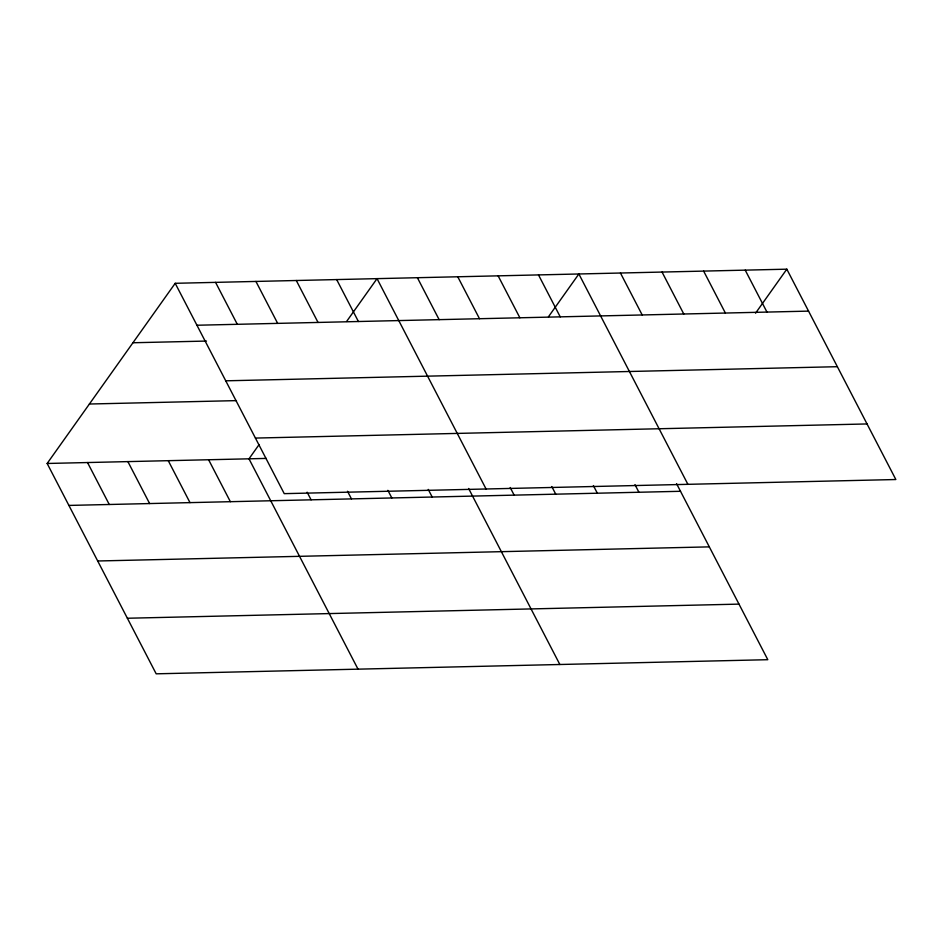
<?xml version="1.0" encoding="UTF-8"?>
<svg xmlns="http://www.w3.org/2000/svg" width="943" height="943" viewBox="0 0 943 943"><rect width="100%" height="100%" fill="white"/><g stroke="black" fill="none" stroke-linecap="round" stroke-linejoin="round"><path stroke-width="1.41" d="M676.555 483.676L767.802 659.699L156.184 673.821L47.15 463.473L175.198 283.301L786.816 269.179L895.85 479.527L284.232 493.649L175.198 283.301M259.125 444.554L248.987 458.817L358.022 669.165M346.611 321.457L377.035 278.645L486.058 488.981M548.449 316.789L578.872 273.977L687.895 484.325M755.555 313.182L786.816 269.179M196.934 325.241L808.564 311.119M132.939 342.757L206.47 341.06M225.742 380.819L837.36 366.697M89.408 404.017L236.457 400.622M255.423 438.071L867.041 423.949M47.15 463.473L266.291 458.416M68.886 505.424L680.516 491.291M97.695 560.991L709.313 546.869M127.376 618.243L738.994 604.121M745.229 270.146L766.965 312.086M703.643 271.101L725.379 313.041M662.045 272.055L683.793 314.007M620.459 273.022L642.195 314.962M538.5 274.908L560.236 316.86M634.969 484.631L638.918 492.258M498.128 275.851L519.876 317.791M593.383 485.586L597.332 493.213M457.768 276.782L479.504 318.722M551.785 486.553L555.745 494.179M417.395 277.714L439.143 319.653M510.198 487.507L514.147 495.134M468.612 488.474L559.847 664.497M336.663 279.576L358.411 321.516M428.24 489.405L432.189 497.032M296.302 280.507L318.039 322.447M387.879 490.336L391.828 497.963M255.93 281.438L277.666 323.378M347.507 491.268L351.456 498.894M215.57 282.37L237.306 324.309M307.135 492.199L311.096 499.825M208.615 459.748L230.363 501.688M168.255 460.679L189.991 502.619M127.883 461.61L149.619 503.55M87.522 462.541L109.258 504.481"/></g></svg>
